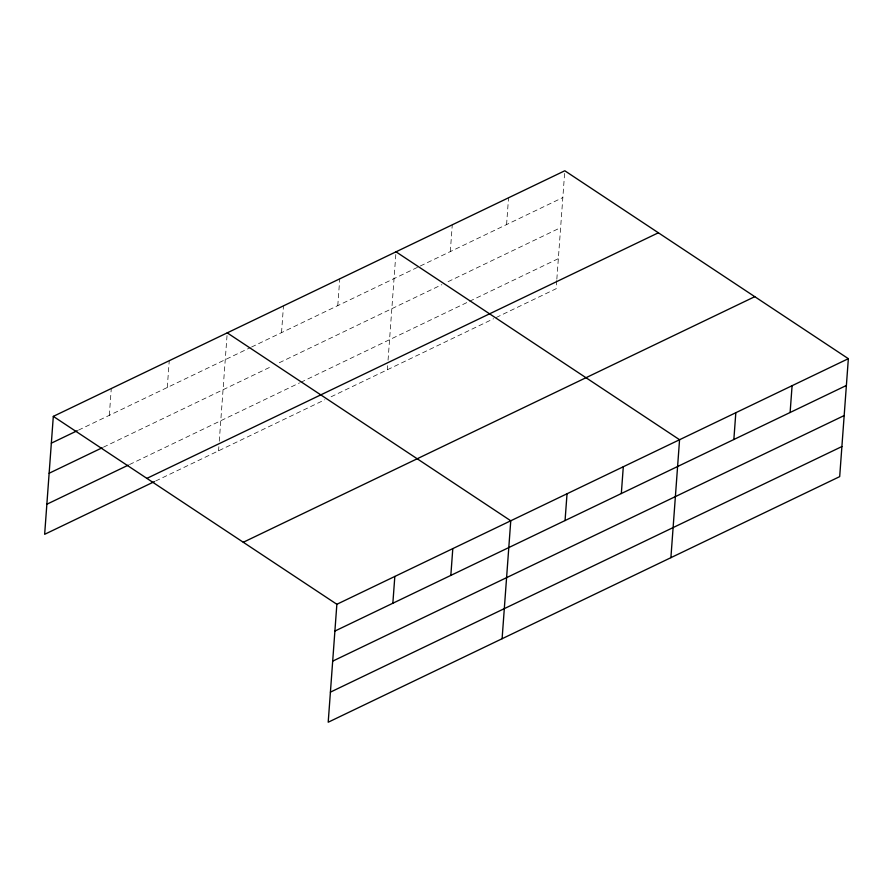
<?xml version="1.0" encoding="UTF-8"?>
<svg xmlns="http://www.w3.org/2000/svg" width="893" height="893" viewBox="0 0 893 893"><rect width="100%" height="100%" fill="white"/><g stroke="black" fill="none" stroke-linecap="round" stroke-linejoin="round"><path stroke-width="0.67" stroke-dasharray="4.46 3.35" d="M109.314 415.334L111.279 388.533M167.281 387.495L169.246 360.705M218.562 450.82L218.863 446.712M219.265 441.242L227.224 332.866M281.518 332.642L283.483 305.852M337.777 305.629L339.753 278.839M387.35 369.769L387.651 365.661M388.053 360.192L396.012 251.826M450.306 251.603L452.271 224.802M506.577 224.578L508.541 197.788M556.741 280.514L556.138 288.718L494.878 318.142M556.841 279.152L564.8 170.775M78.484 430.136L250.263 347.656M251.513 347.053L419.051 266.605M420.302 266.002L562.836 197.565M103.409 447.181L271.807 366.331M279.308 362.725L441.845 284.677M448.096 281.675L560.625 227.648M129.496 464.561L299.535 382.907M300.785 382.316L468.334 301.867M469.584 301.265L558.348 258.646M155.65 481.014L324.84 399.785M331.091 396.782L493.628 318.734"/><path stroke-width="1.34" d="M848.35 358.685L336.862 604.282L328.2 722.225L839.688 476.628L848.35 358.685L564.8 170.775L53.312 416.372L44.65 534.315L154.422 481.606M392.853 603.233L394.829 576.443M450.831 575.405L452.796 548.615M502.1 638.718L510.763 520.775L227.224 332.866M565.057 520.552L567.033 493.762M621.327 493.539L623.292 466.749M670.9 557.678L679.562 439.724L396.012 251.826M733.856 439.512L735.821 412.711M790.115 412.488L792.091 385.698M51.347 443.162L77.245 430.727M49.137 473.245L102.17 447.784M46.86 504.232L128.257 465.153M146.876 478.38L658.375 232.783M243.287 542.263L754.775 296.677M334.886 631.072L846.385 385.475M332.676 661.155L844.175 415.558M330.399 692.142L841.898 446.545M53.312 416.372L336.862 604.282"/></g></svg>
